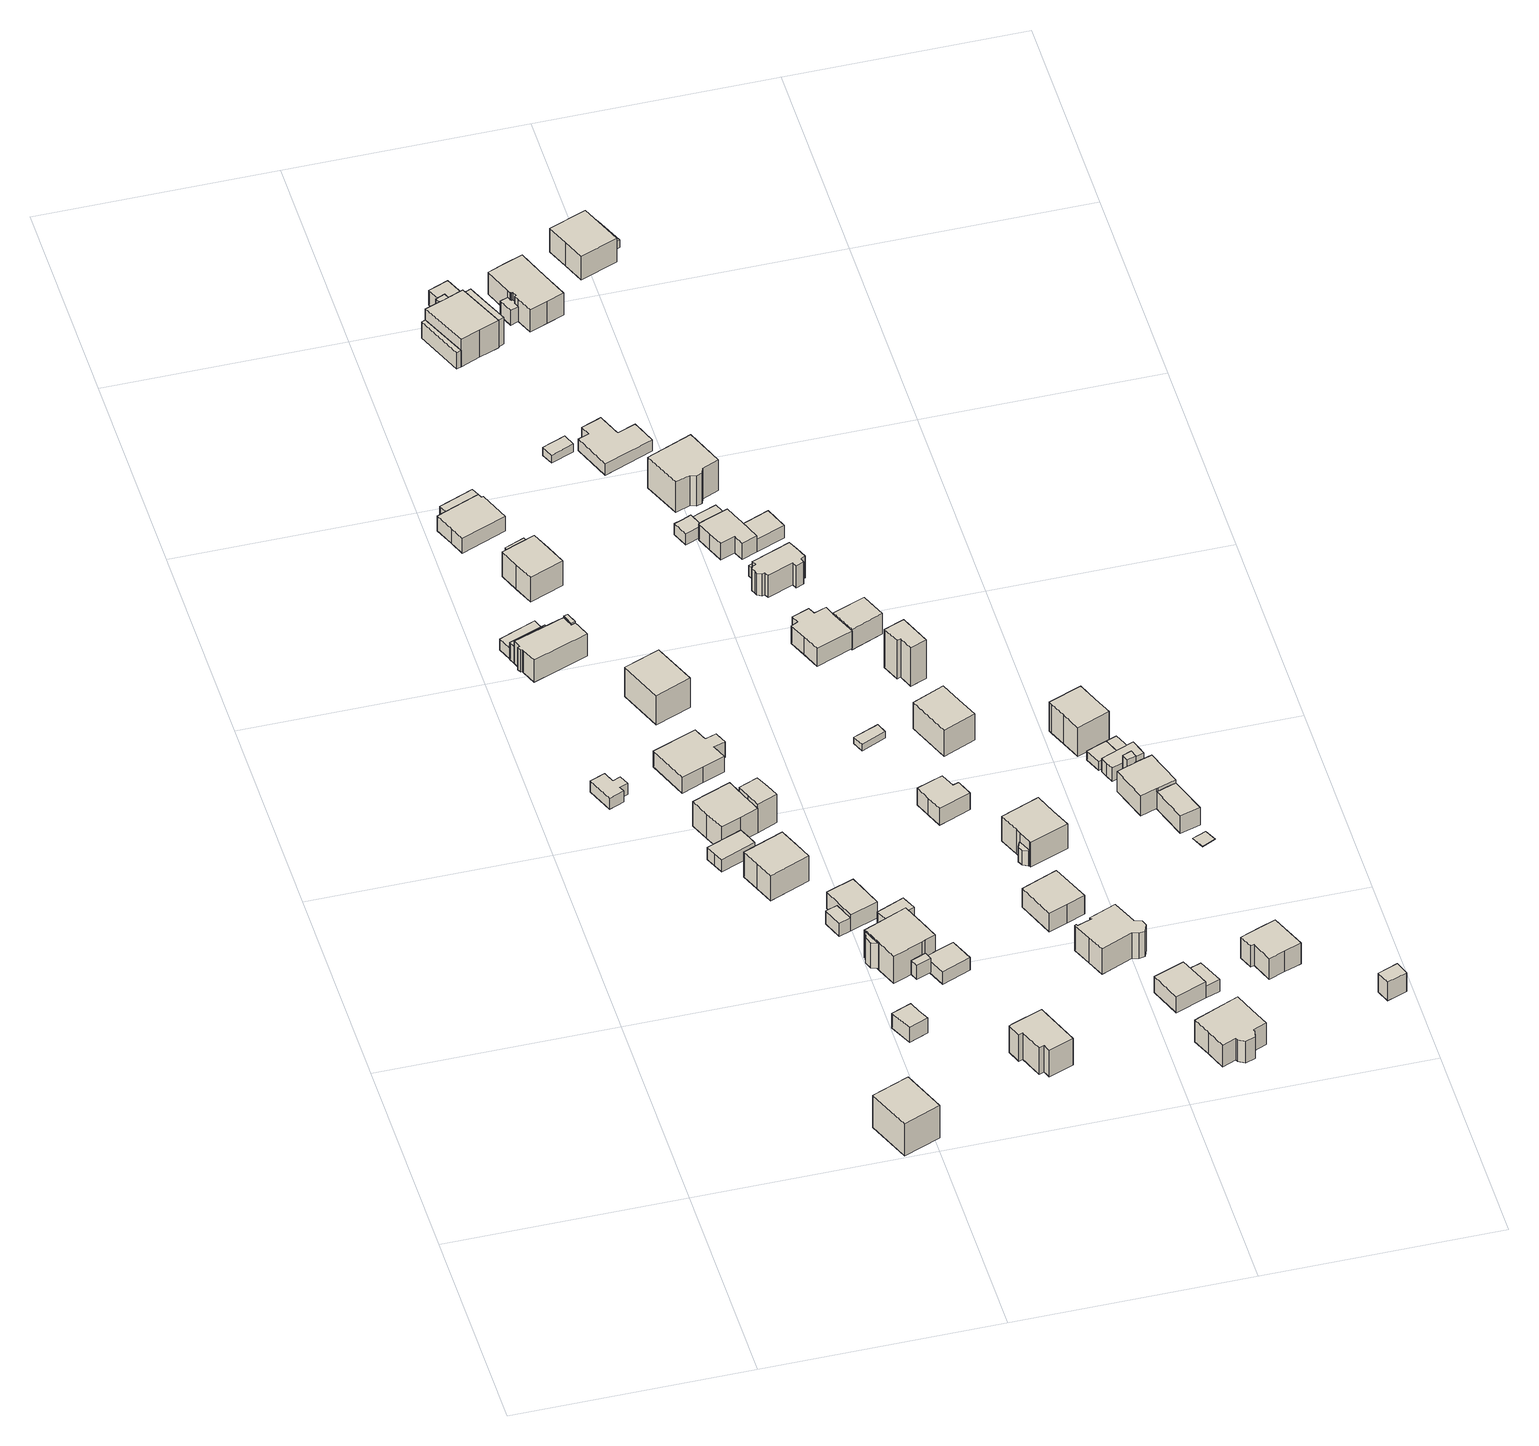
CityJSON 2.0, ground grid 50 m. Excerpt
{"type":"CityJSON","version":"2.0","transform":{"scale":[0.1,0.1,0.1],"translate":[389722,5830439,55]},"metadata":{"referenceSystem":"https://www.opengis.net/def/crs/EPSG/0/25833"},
"CityObjects":{
"building1":{"type":"Building","attributes":{"Gemeindeschluessel":"11000012","BezugspunktDach":"2200","function":"31001_1010","measuredHeight":11.17,"storeysAboveGround":1},"address":[{"country":"Germany","locality":"Berlin","thoroughfareNumber":"26A","thoroughfareName":"Bürgersruh"}],"geometry":[{"type":"Solid","lod":"1","boundaries":[[[[0,1,2,3]],[[4,5,6,7]],[[4,7,3,2]],[[5,4,2,1]],[[6,5,1,0]],[[7,6,0,3]]]]}]},
"building2":{"type":"Building","attributes":{"Gemeindeschluessel":"11000012","BezugspunktDach":"2200","function":"31001_2000","measuredHeight":2.94,"storeysAboveGround":1},"address":[{"country":"Germany","locality":"Berlin","thoroughfareNumber":"12 (1)","thoroughfareName":"Bürgersruh"}],"geometry":[{"type":"Solid","lod":"1","boundaries":[[[[8,9,10,11,12,13,14,15]],[[16,17,18,19,20,21,22,23]],[[16,23,15,14]],[[17,16,14,13]],[[18,17,13,12]],[[19,18,12,11]],[[20,19,11,10]],[[21,20,10,9]],[[22,21,9,8]],[[23,22,8,15]]]]}]},
"building3":{"type":"Building","attributes":{"Gemeindeschluessel":"11000012","BezugspunktDach":"2200","function":"31001_2463","measuredHeight":2.92,"storeysAboveGround":1},"address":[{"country":"Germany","locality":"Berlin","thoroughfareNumber":"8 (1)","thoroughfareName":"Bürgersruh"}],"geometry":[{"type":"Solid","lod":"1","boundaries":[[[[24,25,26,27]],[[28,29,30,31]],[[28,31,27,26]],[[29,28,26,25]],[[30,29,25,24]],[[31,30,24,27]]]]}]},
"building4":{"type":"Building","attributes":{"Gemeindeschluessel":"11000012","function":"31001_1010"},"address":[{"country":"Germany","locality":"Berlin","thoroughfareNumber":"8","thoroughfareName":"Bürgersruh"}],"children":["building4-1","building4-2"]},
"building4-1":{"type":"BuildingPart","attributes":{"BezugspunktDach":"2200","measuredHeight":7.41,"storeysAboveGround":1},"parents":["building4"],"geometry":[{"type":"MultiSurface","lod":"1","boundaries":[[[32,33,34,35,36,37,38,39,40,41,42,43,44]],[[45,46,47,48,49,50,51,52,53,54,55,56,57]],[[45,58,59,44,43]],[[46,45,43,42]],[[47,46,42,41]],[[48,47,41,40]],[[49,48,40,39]],[[50,49,39,38]],[[51,50,38,37]],[[52,51,37,36]],[[53,52,36,35]],[[54,53,35,34]],[[55,54,34,33]],[[56,55,33,32]],[[57,56,32,44]],[[59,58,45,57]]]}]},
"building4-2":{"type":"BuildingPart","attributes":{"BezugspunktDach":"2200","measuredHeight":4.5,"storeysAboveGround":1},"parents":["building4"],"geometry":[{"type":"Solid","lod":"1","boundaries":[[[[59,58,60,61]],[[62,45,57,63]],[[62,63,61,60]],[[45,62,60,58]],[[63,57,59,61]],[[57,45,58,59]]]]}]},
"building5":{"type":"Building","attributes":{"Gemeindeschluessel":"11000012","BezugspunktDach":"2200","function":"31001_2463","measuredHeight":3.92,"storeysAboveGround":1},"address":[{"country":"Germany","locality":"Berlin","thoroughfareNumber":"14 (1)","thoroughfareName":"Bürgersruh"}],"geometry":[{"type":"Solid","lod":"1","boundaries":[[[[64,65,66,67,68,69,70]],[[71,72,73,74,75,76,77]],[[71,77,70,69]],[[72,71,69,68]],[[73,72,68,67]],[[74,73,67,66]],[[75,74,66,65]],[[76,75,65,64]],[[77,76,64,70]]]]}]},
"building6":{"type":"Building","attributes":{"Gemeindeschluessel":"11000012","function":"31001_1010"},"address":[{"country":"Germany","locality":"Berlin","thoroughfareNumber":"4","thoroughfareName":"Bürgersruh"}],"children":["building6-1","building6-2"]},
"building6-1":{"type":"BuildingPart","attributes":{"BezugspunktDach":"2200","measuredHeight":3.87,"storeysAboveGround":1},"parents":["building6"],"geometry":[{"type":"Solid","lod":"1","boundaries":[[[[78,79,80,81,82,83,84,85]],[[86,87,88,89,90,91,92,93]],[[86,93,85,84]],[[88,87,83,82]],[[89,88,82,81]],[[90,89,81,80]],[[91,90,80,79]],[[92,91,79,78]],[[93,92,78,85]],[[87,86,84,83]]]]}]},
"building6-2":{"type":"BuildingPart","attributes":{"BezugspunktDach":"2200","measuredHeight":3.87,"storeysAboveGround":1},"parents":["building6"],"geometry":[{"type":"MultiSurface","lod":"1","boundaries":[[[84,83,94,95]],[[96,87,86,97]],[[96,97,95,94]],[[87,96,94,83]],[[97,86,84,95]],[[86,87,83,84,98]]]}]},
"building7":{"type":"Building","attributes":{"Gemeindeschluessel":"11000012","BezugspunktDach":"2200","function":"51009_1610","measuredHeight":6.22,"storeysAboveGround":0},"address":[{"country":"Germany","locality":"Berlin"}],"geometry":[{"type":"Solid","lod":"1","boundaries":[[[[99,100,101,102]],[[103,104,105,106]],[[103,106,102,101]],[[104,103,101,100]],[[105,104,100,99]],[[106,105,99,102]]]]}]},
"building8":{"type":"Building","attributes":{"Gemeindeschluessel":"11000012","BezugspunktDach":"2200","function":"31001_1010","measuredHeight":4.26,"storeysAboveGround":1},"address":[{"country":"Germany","locality":"Berlin","thoroughfareNumber":"22","thoroughfareName":"Bürgersruh"}],"geometry":[{"type":"Solid","lod":"1","boundaries":[[[[107,108,109,110,111]],[[112,113,114,115,116]],[[112,116,111,110]],[[113,112,110,109]],[[114,113,109,108]],[[115,114,108,107]],[[116,115,107,111]]]]}]},
"building9":{"type":"Building","attributes":{"Gemeindeschluessel":"11000012","BezugspunktDach":"2200","function":"31001_1010","measuredHeight":8.83,"storeysAboveGround":1},"address":[{"country":"Germany","locality":"Berlin","thoroughfareNumber":"16","thoroughfareName":"Bürgersruh"}],"geometry":[{"type":"Solid","lod":"1","boundaries":[[[[117,118,119,120,121,122]],[[123,124,125,126,127,128]],[[123,128,122,121]],[[124,123,121,120]],[[125,124,120,119]],[[126,125,119,118]],[[127,126,118,117]],[[128,127,117,122]]]]}]},
"building10":{"type":"Building","attributes":{"Gemeindeschluessel":"11000012","function":"31001_1010"},"address":[{"country":"Germany","locality":"Berlin","thoroughfareNumber":"14","thoroughfareName":"Bürgersruh"}],"children":["building10-1","building10-2"]},
"building10-1":{"type":"BuildingPart","attributes":{"BezugspunktDach":"2200","measuredHeight":8.48,"storeysAboveGround":1},"parents":["building10"],"geometry":[{"type":"MultiSurface","lod":"1","boundaries":[[[129,130,131,132,133,134,135,136]],[[137,138,139,140,141,142,143,144]],[[137,144,136,135]],[[138,137,135,134]],[[141,140,132,131]],[[142,141,131,130]],[[143,142,130,129]],[[144,143,129,136]],[[139,138,134,133]],[[145,146,147,132,140]],[[148,139,133,147,146]]]}]},
"building10-2":{"type":"BuildingPart","attributes":{"BezugspunktDach":"2200","measuredHeight":8.69,"storeysAboveGround":1},"parents":["building10"],"geometry":[{"type":"MultiSurface","lod":"1","boundaries":[[[149,150,151,152,153,154]],[[155,156,157,140,146,138]],[[155,138,154,153]],[[156,155,153,152]],[[157,156,152,151]],[[140,157,151,150]],[[147,132,150,149]],[[138,134,133,147,149,154]],[[146,140,132,147]],[[139,133,134,138,158]],[[139,146,147,133]]]}]},
"building11":{"type":"Building","attributes":{"Gemeindeschluessel":"11000012","BezugspunktDach":"2200","function":"31001_1010","measuredHeight":6.11,"storeysAboveGround":1},"address":[{"country":"Germany","locality":"Berlin","thoroughfareNumber":"12","thoroughfareName":"Bürgersruh"}],"geometry":[{"type":"Solid","lod":"1","boundaries":[[[[159,160,161,162,163,164,165,166,167,168]],[[169,170,171,172,173,174,175,176,177,178]],[[169,178,168,167]],[[170,169,167,166]],[[171,170,166,165]],[[172,171,165,164]],[[173,172,164,163]],[[174,173,163,162]],[[175,174,162,161]],[[176,175,161,160]],[[177,176,160,159]],[[178,177,159,168]]]]}]},
"building12":{"type":"Building","attributes":{"Gemeindeschluessel":"11000012","BezugspunktDach":"2200","function":"31001_1010","measuredHeight":9.33,"storeysAboveGround":1},"address":[{"country":"Germany","locality":"Berlin","thoroughfareNumber":"6","thoroughfareName":"Bürgersruh"}],"geometry":[{"type":"Solid","lod":"1","boundaries":[[[[179,180,181,182,183,184,185]],[[186,187,188,189,190,191,192]],[[186,192,185,184]],[[187,186,184,183]],[[188,187,183,182]],[[189,188,182,181]],[[190,189,181,180]],[[191,190,180,179]],[[192,191,179,185]]]]}]},
"building13":{"type":"Building","attributes":{"Gemeindeschluessel":"11000012","BezugspunktDach":"2200","function":"31001_2463","measuredHeight":3.36,"storeysAboveGround":1},"address":[{"country":"Germany","locality":"Berlin","thoroughfareNumber":"6 (1)","thoroughfareName":"Bürgersruh"}],"geometry":[{"type":"Solid","lod":"1","boundaries":[[[[193,194,195,196]],[[197,198,199,200]],[[197,200,196,195]],[[198,197,195,194]],[[199,198,194,193]],[[200,199,193,196]]]]}]},
"building14":{"type":"Building","attributes":{"Gemeindeschluessel":"11000012","BezugspunktDach":"2200","function":"31001_1010","measuredHeight":8.85,"storeysAboveGround":1},"address":[{"country":"Germany","locality":"Berlin","thoroughfareNumber":"10","thoroughfareName":"Bürgersruh"}],"geometry":[{"type":"Solid","lod":"1","boundaries":[[[[201,202,203,204]],[[205,206,207,208]],[[205,208,204,203]],[[206,205,203,202]],[[207,206,202,201]],[[208,207,201,204]]]]}]},
"building15":{"type":"Building","attributes":{"Gemeindeschluessel":"11000012","function":"31001_1010"},"address":[{"country":"Germany","locality":"Berlin","thoroughfareNumber":"18","thoroughfareName":"Bürgersruh"}],"children":["building15-1","building15-2"]},
"building15-1":{"type":"BuildingPart","attributes":{"BezugspunktDach":"2200","measuredHeight":5.1,"storeysAboveGround":1},"parents":["building15"],"geometry":[{"type":"MultiSurface","lod":"1","boundaries":[[[209,210,211,212]],[[213,214,215,216]],[[213,216,212,211]],[[214,213,211,210]],[[215,214,210,209]],[[216,217,218,219,215,209,212]],[[215,219,218,217]]]}]},
"building15-2":{"type":"BuildingPart","attributes":{"BezugspunktDach":"2200","measuredHeight":3.52,"storeysAboveGround":1},"parents":["building15"],"geometry":[{"type":"MultiSurface","lod":"1","boundaries":[[[220,219,218,221]],[[217,215,222,223]],[[217,223,221,218]],[[222,215,219,220]],[[223,222,220,221]],[[215,224,217,218,219]]]}]},
"building16":{"type":"Building","attributes":{"Gemeindeschluessel":"11000012","function":"31001_1010"},"address":[{"country":"Germany","locality":"Berlin","thoroughfareNumber":"20","thoroughfareName":"Bürgersruh"}],"children":["building16-1","building16-2","building16-3"]},
"building16-1":{"type":"BuildingPart","attributes":{"BezugspunktDach":"2200","measuredHeight":9.69,"storeysAboveGround":2},"parents":["building16"],"geometry":[{"type":"MultiSurface","lod":"1","boundaries":[[[225,226,227,228,229,230,231,232,233,234,235]],[[236,237,238,239,240,241,242,243,244,245,246]],[[236,246,235,234]],[[237,236,234,233]],[[238,237,233,232]],[[239,238,232,231]],[[247,248,231,230]],[[240,239,249,250]],[[241,240,230,229],[251,252,247,250]],[[242,241,229,228]],[[243,242,228,227]],[[244,243,253,254,255,256,257,227,226]],[[258,256,255,259,245,244,226,225]],[[246,245,225,235]],[[250,249,248,247]],[[247,252,251,250]],[[257,256,255,254,253]],[[259,255,256,258]]]}]},
"building16-2":{"type":"BuildingPart","attributes":{"BezugspunktDach":"2200","measuredHeight":6.53,"storeysAboveGround":2},"parents":["building16"],"geometry":[{"type":"Solid","lod":"1","boundaries":[[[[260,257,256,258,261]],[[259,255,254,262,263]],[[259,263,261,258]],[[262,254,257,260]],[[263,262,260,261]],[[255,259,258,256]],[[254,255,256,257]]]]}]},
"building16-3":{"type":"BuildingPart","attributes":{"BezugspunktDach":"2200","measuredHeight":3.7,"storeysAboveGround":2},"parents":["building16"],"geometry":[{"type":"MultiSurface","lod":"1","boundaries":[[[264,265,248,252]],[[249,266,267,251]],[[266,249,248,265]],[[267,266,265,264]],[[251,267,264,252]],[[250,247,248,249]],[[251,252,247,250]]]}]},
"building17":{"type":"Building","attributes":{"Gemeindeschluessel":"11000012","BezugspunktDach":"2200","function":"31001_2463","measuredHeight":2.7,"storeysAboveGround":1},"address":[{"country":"Germany","locality":"Berlin","thoroughfareNumber":"18 (1)","thoroughfareName":"Bürgersruh"}],"geometry":[{"type":"Solid","lod":"1","boundaries":[[[[268,269,270,271]],[[272,273,274,275]],[[272,275,271,270]],[[273,272,270,269]],[[274,273,269,268]],[[275,274,268,271]]]]}]},
"building18":{"type":"Building","attributes":{"Gemeindeschluessel":"11000012","BezugspunktDach":"2200","function":"31001_2463","measuredHeight":3.25,"storeysAboveGround":1},"address":[{"country":"Germany","locality":"Berlin","thoroughfareNumber":"20 (1)","thoroughfareName":"Bürgersruh"}],"geometry":[{"type":"Solid","lod":"1","boundaries":[[[[276,277,278,279]],[[280,281,282,283]],[[280,283,279,278]],[[281,280,278,277]],[[282,281,277,276]],[[283,282,276,279]]]]}]},
"building19":{"type":"Building","attributes":{"Gemeindeschluessel":"11000012","BezugspunktDach":"2200","function":"31001_1010","measuredHeight":8.5,"storeysAboveGround":1},"address":[{"country":"Germany","locality":"Berlin","thoroughfareNumber":"24","thoroughfareName":"Bürgersruh"}],"geometry":[{"type":"Solid","lod":"1","boundaries":[[[[284,285,286,287,288,289,290,291,292,293]],[[294,295,296,297,298,299,300,301,302,303]],[[294,303,293,292]],[[295,294,292,291]],[[296,295,291,290]],[[297,296,290,289]],[[298,297,289,288]],[[299,298,288,287]],[[300,299,287,286]],[[301,300,286,285]],[[302,301,285,284]],[[303,302,284,293]]]]}]},
"building20":{"type":"Building","attributes":{"Gemeindeschluessel":"11000012","BezugspunktDach":"2200","function":"51009_1610","measuredHeight":4.27,"storeysAboveGround":0},"address":[{"country":"Germany","locality":"Berlin"}],"geometry":[{"type":"Solid","lod":"1","boundaries":[[[[304,305,306,307]],[[308,309,310,311]],[[308,311,307,306]],[[309,308,306,305]],[[310,309,305,304]],[[311,310,304,307]]]]}]},
"building21":{"type":"Building","attributes":{"Gemeindeschluessel":"11000012","BezugspunktDach":"2200","function":"51009_1610","measuredHeight":6.35,"storeysAboveGround":0},"address":[{"country":"Germany","locality":"Berlin"}],"geometry":[{"type":"Solid","lod":"1","boundaries":[[[[312,313,314,315]],[[316,317,318,319]],[[316,319,315,314]],[[317,316,314,313]],[[318,317,313,312]],[[319,318,312,315]]]]}]},
"building22":{"type":"Building","attributes":{"Gemeindeschluessel":"11000012","BezugspunktDach":"2200","function":"31001_1010","measuredHeight":9.49,"storeysAboveGround":1},"address":[{"country":"Germany","locality":"Berlin","thoroughfareNumber":"52","thoroughfareName":"Alter Bernauer Heerweg"}],"geometry":[{"type":"Solid","lod":"1","boundaries":[[[[320,321,322,323,324,325,326,327,328]],[[329,330,331,332,333,334,335,309,308]],[[329,308,328,327]],[[330,329,327,326]],[[331,330,326,325]],[[332,331,325,324]],[[333,332,324,323]],[[334,333,323,322]],[[335,334,322,321]],[[309,335,321,320]],[[308,309,320,328]]]]}]},
"building23":{"type":"Building","attributes":{"Gemeindeschluessel":"11000012","BezugspunktDach":"2200","function":"31001_2463","measuredHeight":2.09,"storeysAboveGround":1},"address":[{"country":"Germany","locality":"Berlin","thoroughfareNumber":"3 (1)","thoroughfareName":"Bürgersruh"}],"geometry":[{"type":"Solid","lod":"1","boundaries":[[[[336,337,338,339]],[[340,341,342,343]],[[340,343,339,338]],[[341,340,338,337]],[[342,341,337,336]],[[343,342,336,339]]]]}]},
"building24":{"type":"Building","attributes":{"Gemeindeschluessel":"11000012","BezugspunktDach":"2200","function":"31001_2463","measuredHeight":3.91,"storeysAboveGround":1},"address":[{"country":"Germany","locality":"Berlin","thoroughfareNumber":"52 (1)","thoroughfareName":"Alter Bernauer Heerweg"}],"geometry":[{"type":"Solid","lod":"1","boundaries":[[[[344,345,346,347,348,349,350]],[[351,352,353,354,355,356,357]],[[351,357,350,349]],[[352,351,349,348]],[[353,352,348,347]],[[354,353,347,346]],[[355,354,346,345]],[[356,355,345,344]],[[357,356,344,350]]]]}]},
"building25":{"type":"Building","attributes":{"Gemeindeschluessel":"11000012","BezugspunktDach":"2200","function":"51009_1610","measuredHeight":9.93,"storeysAboveGround":0},"address":[{"country":"Germany","locality":"Berlin"}],"geometry":[{"type":"Solid","lod":"1","boundaries":[[[[322,358,359,360,323]],[[361,362,363,364,365]],[[361,365,323,360]],[[362,361,360,359]],[[363,362,359,358]],[[364,363,358,322]],[[365,364,322,323]]]]}]},
"building26":{"type":"Building","attributes":{"Gemeindeschluessel":"11000012","BezugspunktDach":"2200","function":"31001_1010","measuredHeight":3,"storeysAboveGround":1},"address":[{"country":"Germany","locality":"Berlin","thoroughfareNumber":"3","thoroughfareName":"Bürgersruh"}],"geometry":[{"type":"Solid","lod":"1","boundaries":[[[[366,367,368,369,370,371,372,373]],[[374,375,376,377,378,379,380,381]],[[374,381,373,372]],[[375,374,372,371]],[[376,375,371,370]],[[377,376,370,369]],[[378,377,369,368]],[[379,378,368,367]],[[380,379,367,366]],[[381,380,366,373]]]]}]},
"building27":{"type":"Building","attributes":{"Gemeindeschluessel":"11000012","BezugspunktDach":"2200","function":"51009_1610","measuredHeight":3.49,"storeysAboveGround":0},"address":[{"country":"Germany","locality":"Berlin"}],"geometry":[{"type":"Solid","lod":"1","boundaries":[[[[382,383,384,385,386]],[[387,388,389,390,391]],[[387,391,386,385]],[[388,387,385,384]],[[389,388,384,383]],[[390,389,383,382]],[[391,390,382,386]]]]}]},
"building28":{"type":"Building","attributes":{"Gemeindeschluessel":"11000012","BezugspunktDach":"2200","function":"31001_2463","measuredHeight":2.15,"storeysAboveGround":1},"address":[{"country":"Germany","locality":"Berlin","thoroughfareNumber":"15 (1)","thoroughfareName":"Bürgersruh"}],"geometry":[{"type":"Solid","lod":"1","boundaries":[[[[392,393,394,395]],[[396,397,398,399]],[[396,399,395,394]],[[397,396,394,393]],[[398,397,393,392]],[[399,398,392,395]]]]}]},
"building29":{"type":"Building","attributes":{"Gemeindeschluessel":"11000012","BezugspunktDach":"2200","function":"51009_1610","measuredHeight":3.88,"storeysAboveGround":0},"address":[{"country":"Germany","locality":"Berlin"}],"geometry":[{"type":"Solid","lod":"1","boundaries":[[[[400,401,402,403,404,405,406,407,408,409]],[[410,411,412,413,414,415,416,417,418,419]],[[410,419,409,408]],[[411,410,408,407]],[[412,411,407,406]],[[413,412,406,405]],[[414,413,405,404]],[[415,414,404,403]],[[416,415,403,402]],[[417,416,402,401]],[[418,417,401,400]],[[419,418,400,409]]]]}]},
"building30":{"type":"Building","attributes":{"Gemeindeschluessel":"11000012","BezugspunktDach":"2200","function":"31001_1010","measuredHeight":5.63,"storeysAboveGround":1},"address":[{"country":"Germany","locality":"Berlin","thoroughfareNumber":"17","thoroughfareName":"Bürgersruh"}],"geometry":[{"type":"Solid","lod":"1","boundaries":[[[[420,421,422,423,424,425,426,427]],[[428,429,430,431,432,433,434,435]],[[428,435,427,426]],[[429,428,426,425]],[[430,429,425,424]],[[431,430,424,423]],[[432,431,423,422]],[[433,432,422,421]],[[434,433,421,420]],[[435,434,420,427]]]]}]},
"building31":{"type":"Building","attributes":{"Gemeindeschluessel":"11000012","BezugspunktDach":"2200","function":"31001_2463","measuredHeight":2.06,"storeysAboveGround":1},"address":[{"country":"Germany","locality":"Berlin","thoroughfareNumber":"7 (1)","thoroughfareName":"Bürgersruh"}],"geometry":[{"type":"Solid","lod":"1","boundaries":[[[[436,437,438,439]],[[440,441,442,443]],[[440,443,439,438]],[[441,440,438,437]],[[442,441,437,436]],[[443,442,436,439]]]]}]},
"building32":{"type":"Building","attributes":{"Gemeindeschluessel":"11000012","BezugspunktDach":"2200","function":"31001_1010","measuredHeight":8.86,"storeysAboveGround":1},"address":[{"country":"Germany","locality":"Berlin","thoroughfareNumber":"5","thoroughfareName":"Bürgersruh"}],"geometry":[{"type":"Solid","lod":"1","boundaries":[[[[444,445,446,447,448,449,450,451]],[[452,453,454,455,456,457,458,459]],[[452,459,451,450]],[[453,452,450,449]],[[454,453,449,448]],[[455,454,448,447]],[[456,455,447,446]],[[457,456,446,445]],[[458,457,445,444]],[[459,458,444,451]]]]}]},
"building33":{"type":"Building","attributes":{"Gemeindeschluessel":"11000012","BezugspunktDach":"2200","function":"31001_1010","measuredHeight":8,"storeysAboveGround":1},"address":[{"country":"Germany","locality":"Berlin","thoroughfareNumber":"54","thoroughfareName":"Alter Bernauer Heerweg"}],"geometry":[{"type":"Solid","lod":"1","boundaries":[[[[460,461,462,463,464,465,466,467,468,469,470,471,472,473,474]],[[475,476,477,478,479,480,417,416,415,414,413,412,411,410,481]],[[475,481,474,473]],[[476,475,473,472]],[[477,476,472,471]],[[478,477,471,470]],[[479,478,470,469]],[[480,479,469,468]],[[417,480,468,467]],[[416,417,467,466]],[[415,416,466,465]],[[414,415,465,464]],[[413,414,464,463]],[[412,413,463,462]],[[411,412,462,461]],[[410,411,461,460]],[[481,410,460,474]]]]}]},
"building34":{"type":"Building","attributes":{"Gemeindeschluessel":"11000012","BezugspunktDach":"2200","function":"31001_1010","measuredHeight":6.42,"storeysAboveGround":1},"address":[{"country":"Germany","locality":"Berlin","thoroughfareNumber":"21","thoroughfareName":"Bürgersruh"}],"geometry":[{"type":"Solid","lod":"1","boundaries":[[[[482,483,484,485,486,487]],[[488,489,490,491,492,493]],[[488,493,487,486]],[[489,488,486,485]],[[490,489,485,484]],[[491,490,484,483]],[[492,491,483,482]],[[493,492,482,487]]]]}]},
"building35":{"type":"Building","attributes":{"Gemeindeschluessel":"11000012","BezugspunktDach":"2200","function":"31001_1010","measuredHeight":5.79,"storeysAboveGround":1},"address":[{"country":"Germany","locality":"Berlin","thoroughfareNumber":"11","thoroughfareName":"Bürgersruh"}],"geometry":[{"type":"Solid","lod":"1","boundaries":[[[[494,495,496,497,498,499,500,501,502,503,504]],[[505,506,507,508,509,510,511,512,513,514,515]],[[505,515,504,503]],[[506,505,503,502]],[[507,506,502,501]],[[508,507,501,500]],[[509,508,500,499]],[[510,509,499,498]],[[511,510,498,497]],[[512,511,497,496]],[[513,512,496,495]],[[514,513,495,494]],[[515,514,494,504]]]]}]},
"building36":{"type":"Building","attributes":{"Gemeindeschluessel":"11000012","function":"31001_1010"},"address":[{"country":"Germany","locality":"Berlin","thoroughfareNumber":"7","thoroughfareName":"Bürgersruh"}],"children":["building36-1","building36-2"]},
"building36-1":{"type":"BuildingPart","attributes":{"BezugspunktDach":"2200","measuredHeight":6.58,"storeysAboveGround":1},"parents":["building36"],"geometry":[{"type":"Solid","lod":"1","boundaries":[[[[516,517,518,519,520,521,522,523,524,525]],[[526,527,528,529,530,531,532,533,534,535]],[[526,535,525,524]],[[527,526,524,523]],[[528,527,523,522]],[[529,528,522,521]],[[530,536,537,529,521,520]],[[531,530,520,519]],[[532,531,519,518]],[[533,532,518,517]],[[534,533,517,516]],[[535,534,516,525]],[[529,537,536,530]]]]}]},
"building36-2":{"type":"BuildingPart","attributes":{"BezugspunktDach":"2200","measuredHeight":3.33,"storeysAboveGround":1},"parents":["building36"],"geometry":[{"type":"Solid","lod":"1","boundaries":[[[[536,538,539,537]],[[540,541,530,529]],[[540,529,537,539]],[[541,540,539,538]],[[530,541,538,536]],[[530,536,537,529]]]]}]},
"building37":{"type":"Building","attributes":{"Gemeindeschluessel":"11000012","BezugspunktDach":"2200","function":"31001_1010","measuredHeight":6.15,"storeysAboveGround":2},"address":[{"country":"Germany","locality":"Berlin","thoroughfareNumber":"9","thoroughfareName":"Bürgersruh"}],"geometry":[{"type":"Solid","lod":"1","boundaries":[[[[542,543,544,545,546,547,548,549,550,551,552,553,554,555,556,557,558]],[[559,560,561,562,563,564,565,566,567,568,569,570,571,572,573,574,575]],[[559,575,558,557]],[[560,559,557,556]],[[561,560,556,555]],[[562,561,555,554]],[[563,562,554,553]],[[564,563,553,552]],[[565,564,552,551]],[[566,565,551,550]],[[567,566,550,549]],[[568,567,549,548]],[[569,568,548,547]],[[570,569,547,546]],[[571,570,546,545]],[[572,571,545,544]],[[573,572,544,543]],[[574,573,543,542]],[[575,574,542,558]]]]}]},
"building38":{"type":"Building","attributes":{"Gemeindeschluessel":"11000012","BezugspunktDach":"2200","function":"31001_2000","measuredHeight":4.85,"storeysAboveGround":1},"address":[{"country":"Germany","locality":"Berlin","thoroughfareNumber":"9 (1)","thoroughfareName":"Bürgersruh"}],"geometry":[{"type":"Solid","lod":"1","boundaries":[[[[576,577,578,579,580,581]],[[582,583,584,585,586,587]],[[582,587,581,580]],[[583,582,580,579]],[[584,583,579,578]],[[585,584,578,577]],[[586,585,577,576]],[[587,586,576,581]]]]}]},
"building39":{"type":"Building","attributes":{"Gemeindeschluessel":"11000012","BezugspunktDach":"2200","function":"31001_1010","measuredHeight":7.77,"storeysAboveGround":2},"address":[{"country":"Germany","locality":"Berlin","thoroughfareNumber":"23","thoroughfareName":"Bürgersruh"}],"geometry":[{"type":"Solid","lod":"1","boundaries":[[[[588,589,590,591,592,593,594,595,596,597,598,599,600,601,602]],[[603,604,605,606,607,608,609,610,611,612,613,614,615,616,617]],[[603,617,602,601]],[[604,603,601,600]],[[605,604,600,599]],[[606,605,599,598]],[[607,606,598,597]],[[608,607,597,596]],[[609,608,596,595]],[[610,609,595,594]],[[611,610,594,593]],[[612,611,593,592]],[[613,612,592,591]],[[614,613,591,590]],[[615,614,590,589]],[[616,615,589,588]],[[617,616,588,602]]]]}]},
"building40":{"type":"Building","attributes":{"Gemeindeschluessel":"11000012","function":"31001_1010"},"address":[{"country":"Germany","locality":"Berlin","thoroughfareNumber":"19","thoroughfareName":"Bürgersruh"}],"children":["building40-1","building40-2"]},
"building40-1":{"type":"BuildingPart","attributes":{"BezugspunktDach":"2200","measuredHeight":8.18,"storeysAboveGround":2},"parents":["building40"],"geometry":[{"type":"MultiSurface","lod":"1","boundaries":[[[618,619,620,621,622,623,624,625]],[[626,627,628,629,630,631,632,633]],[[626,633,625,624]],[[627,626,624,623]],[[628,627,623,622]],[[629,628,622,621]],[[630,629,621,620]],[[631,630,634,635,636,637,620,619]],[[632,631,619,618]],[[633,632,618,625]],[[637,636,635,634]]]}]},
"building40-2":{"type":"BuildingPart","attributes":{"BezugspunktDach":"2200","measuredHeight":3.93,"storeysAboveGround":2},"parents":["building40"],"geometry":[{"type":"Solid","lod":"1","boundaries":[[[[638,639,640,637,636,641,642,643,644]],[[645,646,647,635,634,648,649,650,651]],[[645,651,644,643]],[[646,645,643,642]],[[647,646,642,641]],[[635,647,641,636]],[[648,634,637,640]],[[649,648,640,639]],[[650,649,639,638]],[[651,650,638,644]],[[634,635,636,637]]]]}]},
"building41":{"type":"Building","attributes":{"Gemeindeschluessel":"11000012","BezugspunktDach":"2200","function":"31001_1010","measuredHeight":9.74,"storeysAboveGround":1},"address":[{"country":"Germany","locality":"Berlin","thoroughfareNumber":"15","thoroughfareName":"Bürgersruh"}],"geometry":[{"type":"Solid","lod":"1","boundaries":[[[[652,653,654,655,656]],[[657,658,659,660,661]],[[657,661,656,655]],[[658,657,655,654]],[[659,658,654,653]],[[660,659,653,652]],[[661,660,652,656]]]]}]},
"building42":{"type":"Building","attributes":{"Gemeindeschluessel":"11000012","BezugspunktDach":"2200","function":"31001_1010","measuredHeight":6.05,"storeysAboveGround":1},"address":[{"country":"Germany","locality":"Berlin","thoroughfareNumber":"11 (1)","thoroughfareName":"Bürgersruh"}],"geometry":[{"type":"Solid","lod":"1","boundaries":[[[[662,663,664,665,666]],[[667,668,669,670,671]],[[667,671,666,665]],[[668,667,665,664]],[[669,668,664,663]],[[670,669,663,662]],[[671,670,662,666]]]]}]},
"building43":{"type":"Building","attributes":{"Gemeindeschluessel":"11000012","BezugspunktDach":"2200","function":"31001_1010","measuredHeight":5.07,"storeysAboveGround":1},"address":[{"country":"Germany","locality":"Berlin","thoroughfareNumber":"25","thoroughfareName":"Bürgersruh"}],"geometry":[{"type":"Solid","lod":"1","boundaries":[[[[672,673,674,675,676]],[[677,678,679,680,681]],[[677,681,676,675]],[[678,677,675,674]],[[679,678,674,673]],[[680,679,673,672]],[[681,680,672,676]]]]}]},
"building44":{"type":"Building","attributes":{"Gemeindeschluessel":"11000012","BezugspunktDach":"2200","function":"31001_1010","measuredHeight":7.18,"storeysAboveGround":1},"address":[{"country":"Germany","locality":"Berlin","thoroughfareNumber":"27","thoroughfareName":"Bürgersruh"}],"geometry":[{"type":"Solid","lod":"1","boundaries":[[[[682,683,684,685,686,687,688,689,690,691,692,693]],[[694,695,696,697,698,699,700,701,702,703,704,705]],[[694,705,693,692]],[[695,694,692,691]],[[696,695,691,690]],[[697,696,690,689]],[[698,697,689,688]],[[699,698,688,687]],[[700,699,687,686]],[[701,700,686,685]],[[702,701,685,684]],[[703,702,684,683]],[[704,703,683,682]],[[705,704,682,693]]]]}]},
"building45":{"type":"Building","attributes":{"Gemeindeschluessel":"11000012","BezugspunktDach":"2200","function":"31001_1010","measuredHeight":10.02,"storeysAboveGround":1},"address":[{"country":"Germany","locality":"Berlin","thoroughfareNumber":"13","thoroughfareName":"Bürgersruh"}],"geometry":[{"type":"Solid","lod":"1","boundaries":[[[[706,707,708,709,710,711]],[[712,713,714,715,716,717]],[[712,717,711,710]],[[713,712,710,709]],[[714,713,709,708]],[[715,714,708,707]],[[716,715,707,706]],[[717,716,706,711]]]]}]},
"building46":{"type":"Building","attributes":{"Gemeindeschluessel":"11000012","BezugspunktDach":"2200","function":"31001_1010","measuredHeight":3.46,"storeysAboveGround":1},"address":[{"country":"Germany","locality":"Berlin","thoroughfareNumber":"25 (1)","thoroughfareName":"Bürgersruh"}],"geometry":[{"type":"Solid","lod":"1","boundaries":[[[[718,719,720,721]],[[722,723,679,678]],[[722,678,721,720]],[[723,722,720,719]],[[679,723,719,718]],[[678,679,718,721]]]]}]},
"building47":{"type":"Building","attributes":{"Gemeindeschluessel":"11000012","BezugspunktDach":"2200","function":"31001_1010","measuredHeight":8.07,"storeysAboveGround":1},"address":[{"country":"Germany","locality":"Berlin","thoroughfareNumber":"56","thoroughfareName":"Alter Bernauer Heerweg"}],"geometry":[{"type":"Solid","lod":"1","boundaries":[[[[724,725,726,727,728,729]],[[730,731,732,733,734,735]],[[730,735,729,728]],[[731,730,728,727]],[[732,731,727,726]],[[733,732,726,725]],[[734,733,725,724]],[[735,734,724,729]]]]}]},
"building48":{"type":"Building","attributes":{"Gemeindeschluessel":"11000012","BezugspunktDach":"2200","function":"31001_2463","measuredHeight":2.43,"storeysAboveGround":1},"address":[{"country":"Germany","locality":"Berlin","thoroughfareNumber":"56 (1)","thoroughfareName":"Alter Bernauer Heerweg"}],"geometry":[{"type":"Solid","lod":"1","boundaries":[[[[736,737,738,739,740]],[[741,742,743,744,745]],[[741,745,740,739]],[[742,741,739,738]],[[743,742,738,737]],[[744,743,737,736]],[[745,744,736,740]]]]}]},
"building49":{"type":"Building","attributes":{"Gemeindeschluessel":"11000012","BezugspunktDach":"2200","function":"31001_2000","measuredHeight":7.34,"storeysAboveGround":1},"address":[{"country":"Germany","locality":"Berlin","thoroughfareNumber":"25 (3)","thoroughfareName":"Bürgersruh"}],"geometry":[{"type":"Solid","lod":"1","boundaries":[[[[746,747,748,749,750,751,752,753]],[[754,755,756,757,758,759,760,761]],[[754,761,753,752]],[[755,754,752,751]],[[756,755,751,750]],[[757,756,750,749]],[[758,757,749,748]],[[759,758,748,747]],[[760,759,747,746]],[[761,760,746,753]]]]}]},
"building50":{"type":"Building","attributes":{"Gemeindeschluessel":"11000012","BezugspunktDach":"2200","function":"31001_1010","measuredHeight":8.25,"storeysAboveGround":1},"address":[{"country":"Germany","locality":"Berlin","thoroughfareNumber":"17A","thoroughfareName":"Bürgersruh"}],"geometry":[{"type":"Solid","lod":"1","boundaries":[[[[762,763,764,765,766,767,768,769]],[[770,771,772,773,774,775,776,777]],[[770,777,769,768]],[[771,770,768,767]],[[772,771,767,766]],[[773,772,766,765]],[[774,773,765,764]],[[775,774,764,763]],[[776,775,763,762]],[[777,776,762,769]]]]}]},
"building51":{"type":"Building","attributes":{"Gemeindeschluessel":"11000012","BezugspunktDach":"2200","function":"51009_1610","measuredHeight":2.44,"storeysAboveGround":0},"address":[{"country":"Germany","locality":"Berlin"}],"geometry":[{"type":"Solid","lod":"1","boundaries":[[[[778,779,780,781]],[[782,783,784,785]],[[782,785,781,780]],[[783,782,780,779]],[[784,783,779,778]],[[785,784,778,781]]]]}]},
"building52":{"type":"Building","attributes":{"Gemeindeschluessel":"11000012","BezugspunktDach":"2200","function":"31001_2463","measuredHeight":3.74,"storeysAboveGround":1},"address":[{"country":"Germany","locality":"Berlin","thoroughfareNumber":"17B (2)","thoroughfareName":"Bürgersruh"}],"geometry":[{"type":"Solid","lod":"1","boundaries":[[[[786,787,788,789,790,791]],[[792,793,794,795,796,797]],[[792,797,791,790]],[[793,792,790,789]],[[794,793,789,788]],[[795,794,788,787]],[[796,795,787,786]],[[797,796,786,791]]]]}]},
"building53":{"type":"Building","attributes":{"Gemeindeschluessel":"11000012","function":"31001_1010"},"address":[{"country":"Germany","locality":"Berlin","thoroughfareNumber":"17B","thoroughfareName":"Bürgersruh"}],"children":["building53-1","building53-2","building53-3"]},
"building53-1":{"type":"BuildingPart","attributes":{"BezugspunktDach":"2200","measuredHeight":6.95,"storeysAboveGround":2},"parents":["building53"],"geometry":[{"type":"MultiSurface","lod":"1","boundaries":[[[798,799,800,801,802,803,804,805,806]],[[807,808,809,810,811,812,813,814,815]],[[808,807,805,816,817]],[[809,808,804,817,818,803]],[[810,809,803,802]],[[811,810,802,801]],[[819,820,821,820,822,801,800]],[[823,819,812,800,799]],[[814,813,799,798]],[[815,814,798,806]],[[807,815,806,805]],[[817,816,805,804]],[[803,818,817,804]],[[812,821,820,819]],[[811,824,822,820,821]],[[825,813,812,819,823]]]}]},
"building53-2":{"type":"BuildingPart","attributes":{"BezugspunktDach":"2200","measuredHeight":6.63,"storeysAboveGround":2},"parents":["building53"],"geometry":[{"type":"MultiSurface","lod":"1","boundaries":[[[826,827,828,829]],[[830,818,816,831]],[[830,831,829,828]],[[818,830,828,827]],[[816,805,804,803,827,826]],[[831,816,826,829]],[[817,804,805,816]],[[832,817,818,803,804]]]}]},
"building53-3":{"type":"BuildingPart","attributes":{"BezugspunktDach":"2200","measuredHeight":5.34,"storeysAboveGround":2},"parents":["building53"],"geometry":[{"type":"MultiSurface","lod":"1","boundaries":[[[833,834,822,820,823]],[[835,836,837,838,839]],[[835,839,813,812,821]],[[836,835,820,821,811,822]],[[837,836,822,834]],[[838,837,834,833]],[[839,838,833,823]],[[821,812,819,820]],[[823,819,812,813]],[[822,811,821,820]]]}]},
"building54":{"type":"Building","attributes":{"Gemeindeschluessel":"11000012","BezugspunktDach":"2200","function":"31001_2723","measuredHeight":2.44,"storeysAboveGround":1},"address":[{"country":"Germany","locality":"Berlin","thoroughfareNumber":"17A (1)","thoroughfareName":"Bürgersruh"}],"geometry":[{"type":"Solid","lod":"1","boundaries":[[[[779,840,841,780]],[[842,843,783,782]],[[842,782,780,841]],[[843,842,841,840]],[[783,843,840,779]],[[782,783,779,780]]]]}]},
"building55":{"type":"Building","attributes":{"Gemeindeschluessel":"11000012","BezugspunktDach":"2200","function":"31001_2723","measuredHeight":0.081,"storeysAboveGround":1},"address":[{"country":"Germany","locality":"Berlin","thoroughfareNumber":"17B (1)","thoroughfareName":"Bürgersruh"}],"geometry":[{"type":"Solid","lod":"1","boundaries":[[[[844,845,846,847]],[[848,849,850,851]],[[848,851,847,846]],[[849,848,846,845]],[[850,849,845,844]],[[851,850,844,847]]]]}]},
"building56":{"type":"Building","attributes":{"Gemeindeschluessel":"11000012","BezugspunktDach":"2200","function":"31001_2723","measuredHeight":5.5,"storeysAboveGround":1},"address":[{"country":"Germany","locality":"Berlin","thoroughfareNumber":"27 (1)","thoroughfareName":"Bürgersruh"}],"geometry":[{"type":"Solid","lod":"1","boundaries":[[[[852,853,854,855]],[[856,857,858,859]],[[856,859,855,854]],[[857,856,854,853]],[[858,857,853,852]],[[859,858,852,855]]]]}]}
},
"vertices":[
[430,1,90],[509,33,90],[471,127,90],[392,95,90],[471,127,5],[509,33,5],[430,1,5],[392,95,5],
[130,1064,62],[162,1077,62],[157,1088,62],[175,1095,62],[166,1117,62],[149,1110,62],[139,1134,62],[107,1121,62],[139,1134,33],[149,1110,33],[166,1117,33],[175,1095,33],[157,1088,33],[162,1077,33],[130,1064,33],[107,1121,33],
[50,1501,83],[128,1531,83],[116,1563,83],[38,1531,83],[116,1563,54],[128,1531,54],[50,1501,54],[38,1531,54],
[61,1471,112],[57,1469,112],[61,1461,112],[64,1462,112],[66,1457,112],[78,1427,112],[196,1471,112],[185,1500,112],[182,1506,112],[173,1503,112],[164,1527,112],[134,1516,112],[55,1488,112],[134,1516,53],[164,1527,53],[173,1503,53],[182,1506,53],[185,1500,53],[196,1471,53],[78,1427,53],[66,1457,53],[64,1462,53],[61,1461,53],[57,1469,53],[61,1471,53],[55,1488,53],[134,1516,98],[55,1488,98],
[128,1531,98],[50,1501,98],[128,1531,53],[50,1501,53],
[285,862,60],[294,842,60],[368,872,60],[360,892,60],[351,913,60],[308,896,60],[276,883,60],[308,896,28],[351,913,28],[360,892,28],[368,872,28],[294,842,28],[285,862,28],[276,883,28],
[23,1830,107],[36,1798,107],[132,1837,107],[106,1902,107],[102,1901,107],[98,1910,107],[25,1880,107],[6,1872,107],[25,1880,68],[98,1910,68],[102,1901,68],[106,1902,68],[132,1837,68],[36,1798,68],[23,1830,68],[6,1872,68],
[91,1927,107],[18,1897,107],[91,1927,68],[18,1897,68],[25,1880,91],
[173,1503,116],[182,1506,116],[173,1530,116],[164,1527,116],[173,1530,54],[182,1506,54],[173,1503,54],[164,1527,54],
[520,296,55],[561,313,55],[550,337,55],[540,361,55],[498,344,55],[540,361,16],[550,337,16],[561,313,16],[520,296,16],[498,344,16],
[348,781,91],[364,742,91],[450,777,91],[434,816,91],[418,855,91],[332,820,91],[418,855,25],[434,816,25],[450,777,25],[364,742,25],[348,781,25],[332,820,25],
[290,938,94],[308,896,94],[351,913,94],[389,928,94],[372,971,94],[367,984,94],[356,1013,94],[273,980,94],[356,1013,30],[367,984,30],[372,971,30],[389,928,30],[351,913,30],[308,896,30],[290,938,30],[273,980,30],[385,939,30],[378,957,30],[378,957,94],[373,970,30],
[378,957,105],[389,928,105],[432,946,105],[420,974,105],[408,1001,105],[367,984,105],[408,1001,30],[420,974,30],[432,946,30],[368,981,30],
[277,1070,75],[324,1089,75],[371,1107,75],[358,1137,75],[383,1146,75],[372,1172,75],[348,1164,75],[336,1193,75],[289,1175,75],[243,1157,75],[289,1175,33],[336,1193,33],[348,1164,33],[372,1172,33],[383,1146,33],[358,1137,33],[371,1107,33],[324,1089,33],[277,1070,33],[243,1157,33],
[112,1681,125],[129,1639,125],[201,1668,125],[184,1710,125],[167,1752,125],[124,1735,125],[95,1723,125],[124,1735,60],[167,1752,60],[184,1710,60],[201,1668,60],[129,1639,60],[112,1681,60],[95,1723,60],
[124,1735,94],[167,1752,94],[154,1782,94],[112,1765,94],[154,1782,64],[167,1752,64],[124,1735,64],[112,1765,64],
[277,1260,119],[353,1291,119],[315,1384,119],[239,1354,119],[315,1384,42],[353,1291,42],[277,1260,42],[239,1354,42],
[491,621,66],[550,643,66],[522,717,66],[463,695,66],[522,717,23],[550,643,23],[491,621,23],[463,695,23],[475,662,23],[475,662,58],[491,621,58],
[466,612,58],[450,653,58],[466,612,23],[450,653,23],[484,641,23],
[499,545,92],[501,541,92],[515,505,92],[516,503,92],[533,460,92],[597,485,92],[604,488,92],[626,497,92],[609,541,92],[591,586,92],[498,546,92],[591,586,20],[609,541,20],[626,497,20],[604,488,20],[597,485,20],[533,460,20],[516,503,20],[515,505,20],[501,541,20],[499,545,20],[498,546,20],[597,485,58],[604,488,58],[604,488,21],[597,485,21],[572,475,21],[572,475,58],[515,505,73],[515,505,23],[501,541,23],[501,541,89],[515,505,89],[499,545,89],[499,545,23],
[501,511,89],[495,527,89],[501,511,23],[495,527,23],
[579,458,58],[610,471,58],[610,471,21],[579,458,21],
[561,605,48],[620,628,48],[606,659,48],[548,634,48],[606,659,21],[620,628,21],[561,605,21],[548,634,21],
[625,437,49],[686,462,49],[666,512,49],[604,488,49],[666,512,16],[686,462,16],[625,437,16],[604,488,16],
[711,195,80],[720,199,80],[739,149,80],[750,154,80],[756,138,80],[809,158,80],[803,174,80],[772,253,80],[709,229,80],[700,225,80],[709,229,10],[772,253,10],[803,174,10],[809,158,10],[756,138,10],[750,154,10],[739,149,10],[720,199,10],[711,195,10],[700,225,10],
[156,2282,130],[166,2286,130],[122,2387,130],[114,2384,130],[122,2387,87],[166,2286,87],[156,2282,87],[114,2384,87],
[155,2400,155],[176,2408,155],[170,2422,155],[150,2413,155],[170,2422,91],[176,2408,91],[155,2400,91],[150,2413,91],
[166,2286,159],[208,2303,159],[250,2319,159],[209,2413,159],[206,2420,159],[176,2408,159],[164,2403,159],[155,2400,159],[122,2387,159],[155,2400,87],[164,2403,87],[176,2408,87],[206,2420,87],[209,2413,87],[250,2319,87],[208,2303,87],
[268,1996,91],[317,2016,91],[307,2042,91],[257,2022,91],[307,2042,70],[317,2016,70],[268,1996,70],[257,2022,70],
[170,2422,129],[176,2408,129],[206,2420,129],[209,2413,129],[221,2419,129],[193,2484,129],[151,2467,129],[193,2484,90],[221,2419,90],[209,2413,90],[206,2420,90],[176,2408,90],[170,2422,90],[151,2467,90],
[262,2324,159],[241,2372,159],[221,2419,159],[221,2419,89],[241,2372,89],[262,2324,89],[250,2319,89],[209,2413,89],
[359,1937,99],[464,1979,99],[444,2030,99],[405,2015,99],[385,2065,99],[342,2048,99],[350,2027,99],[327,2018,99],[350,2027,69],[342,2048,69],[385,2065,69],[405,2015,69],[444,2030,69],[464,1979,69],[359,1937,69],[327,2018,69],
[461,1720,85],[498,1735,85],[484,1769,85],[466,1761,85],[447,1754,85],[466,1761,56],[484,1769,56],[498,1735,56],[461,1720,56],[447,1754,56],
[644,1100,45],[697,1123,45],[688,1146,45],[634,1124,45],[688,1146,28],[697,1123,28],[644,1100,28],[634,1124,28],
[289,2374,126],[306,2380,126],[302,2391,126],[305,2393,126],[301,2402,126],[298,2401,126],[297,2403,126],[296,2403,126],[293,2411,126],[277,2405,126],[293,2411,87],[296,2403,87],[297,2403,87],[298,2401,87],[301,2402,87],[305,2393,87],[302,2391,87],[306,2380,87],[289,2374,87],[277,2405,87],
[722,902,63],[736,868,63],[804,895,63],[791,928,63],[790,929,63],[778,925,63],[765,956,63],[709,935,63],[765,956,19],[778,925,19],[790,929,19],[791,928,19],[804,895,19],[736,868,19],[722,902,19],[709,935,19],
[498,1735,78],[554,1757,78],[540,1791,78],[484,1769,78],[540,1791,58],[554,1757,58],[498,1735,58],[484,1769,58],
[464,1807,143],[496,1818,143],[508,1813,143],[520,1818,143],[525,1830,143],[560,1845,143],[527,1928,143],[430,1888,143],[527,1928,63],[560,1845,63],[525,1830,63],[520,1818,63],[508,1813,63],[496,1818,63],[464,1807,63],[430,1888,63],
[293,2411,145],[296,2403,145],[297,2403,145],[298,2401,145],[301,2402,145],[305,2393,145],[302,2391,145],[306,2380,145],[320,2346,145],[358,2361,145],[395,2375,145],[372,2433,145],[346,2500,145],[310,2486,145],[270,2470,145],[310,2486,87],[346,2500,87],[372,2433,87],[395,2375,87],[358,2361,87],[320,2346,87],[270,2470,87],
[863,531,60],[903,546,60],[942,562,60],[908,644,60],[869,628,60],[831,612,60],[869,628,11],[908,644,11],[942,562,11],[903,546,11],[863,531,11],[831,612,11],
[605,1379,86],[620,1341,86],[698,1372,86],[682,1411,86],[675,1426,86],[667,1449,86],[641,1439,86],[634,1454,86],[597,1440,86],[603,1423,86],[589,1416,86],[603,1423,39],[597,1440,39],[634,1454,39],[641,1439,39],[667,1449,39],[675,1426,39],[682,1411,39],[698,1372,39],[620,1341,39],[605,1379,39],[589,1416,39],
[503,1698,95],[516,1666,95],[547,1678,95],[556,1656,95],[589,1669,95],[570,1717,95],[567,1724,95],[554,1757,95],[498,1735,95],[490,1731,95],[498,1735,52],[554,1757,52],[567,1724,52],[570,1717,52],[589,1669,52],[556,1656,52],[547,1678,52],[516,1666,52],[503,1698,52],[490,1731,52],[589,1669,85],[570,1717,85],
[650,1694,85],[631,1742,85],[631,1742,52],[650,1694,52],
[557,1565,103],[559,1559,103],[568,1554,103],[574,1556,103],[578,1547,103],[633,1569,103],[638,1559,103],[654,1566,103],[651,1576,103],[661,1581,103],[652,1604,103],[642,1626,103],[564,1595,103],[559,1593,103],[563,1583,103],[556,1580,103],[553,1574,103],[556,1580,45],[563,1583,45],[559,1593,45],[564,1595,45],[642,1626,45],[652,1604,45],[661,1581,45],[651,1576,45],[654,1566,45],[638,1559,45],[633,1569,45],[578,1547,45],[574,1556,45],[568,1554,45],[559,1559,45],[557,1565,45],[553,1574,45],
[564,1595,76],[608,1613,76],[653,1631,76],[646,1648,76],[601,1630,76],[557,1612,76],[601,1630,49],[646,1648,49],[653,1631,49],[608,1613,49],[564,1595,49],[557,1612,49],
[914,426,78],[930,389,78],[997,417,78],[1011,413,78],[1023,415,78],[1030,432,78],[1025,445,78],[1010,450,78],[1005,462,78],[987,504,78],[930,480,78],[933,476,78],[902,465,78],[900,468,78],[897,467,78],[900,468,11],[902,465,11],[933,476,11],[930,480,11],[987,504,11],[1005,462,11],[1010,450,11],[1025,445,11],[1030,432,11],[1023,415,11],[1011,413,11],[997,417,11],[930,389,11],[914,426,11],[897,467,11],
[859,756,79],[863,745,79],[875,717,79],[876,713,79],[958,745,79],[940,788,79],[923,832,79],[841,799,79],[923,832,14],[940,788,14],[958,745,14],[876,713,14],[875,717,14],[863,745,14],[859,756,14],[841,799,14],[875,717,16],[863,745,16],[863,745,55],[875,717,55],
[861,721,55],[872,716,55],[873,716,55],[862,745,55],[862,744,55],[861,744,55],[856,732,55],[861,744,16],[862,744,16],[862,745,16],[873,716,16],[872,716,16],[861,721,16],[856,732,16],
[794,1048,92],[863,1078,92],[844,1124,92],[825,1170,92],[757,1140,92],[825,1170,23],[844,1124,23],[863,1078,23],[794,1048,23],[757,1140,23],
[698,1372,90],[766,1400,90],[755,1426,90],[744,1453,90],[675,1426,90],[744,1453,36],[755,1426,36],[766,1400,36],[698,1372,36],[675,1426,36],
[1040,249,51],[1106,274,51],[1084,329,51],[1079,340,51],[1014,315,51],[1079,340,9],[1084,329,9],[1106,274,9],[1040,249,9],[1014,315,9],
[1071,124,62],[1087,82,62],[1117,94,62],[1119,90,62],[1133,81,62],[1154,89,62],[1157,105,62],[1156,109,62],[1185,121,62],[1168,164,62],[1151,207,62],[1054,165,62],[1151,207,5],[1168,164,5],[1185,121,5],[1156,109,5],[1157,105,5],[1154,89,5],[1133,81,5],[1119,90,5],[1117,94,5],[1087,82,5],[1071,124,5],[1054,165,5],
[762,1277,130],[770,1280,130],[782,1250,130],[817,1264,130],[790,1331,130],[747,1314,130],[790,1331,29],[817,1264,29],[782,1250,29],[770,1280,29],[762,1277,29],[747,1314,29],
[1106,274,40],[1137,285,40],[1114,340,40],[1084,329,40],[1114,340,9],[1137,285,9],
[435,2507,150],[454,2461,150],[533,2492,150],[514,2538,150],[495,2584,150],[416,2553,150],[495,2584,87],[514,2538,87],[533,2492,87],[454,2461,87],[435,2507,87],[416,2553,87],
[522,2520,105],[550,2532,105],[523,2595,105],[509,2589,105],[495,2584,105],[509,2589,86],[523,2595,86],[550,2532,86],[522,2520,86],[495,2584,86],
[1213,339,61],[1221,341,61],[1238,295,61],[1273,309,61],[1309,322,61],[1278,398,61],[1244,385,61],[1201,368,61],[1244,385,6],[1278,398,6],[1309,322,6],[1273,309,6],[1238,295,6],[1221,341,6],[1213,339,6],[1201,368,6],
[1014,1066,90],[1028,1032,90],[1045,990,90],[1115,1018,90],[1112,1027,90],[1098,1060,90],[1081,1102,90],[1011,1074,90],[1081,1102,14],[1098,1060,14],[1112,1027,14],[1115,1018,14],[1045,990,14],[1028,1032,14],[1014,1066,14],[1011,1074,14],
[1074,944,36],[1116,961,36],[1103,995,36],[1060,978,36],[1103,995,12],[1116,961,12],[1074,944,12],[1060,978,12],
[1085,925,45],[1092,909,45],[1162,935,45],[1156,952,45],[1150,970,45],[1079,941,45],[1150,970,10],[1156,952,10],[1162,935,10],[1092,909,10],[1085,925,10],[1079,941,10],
[1120,804,60],[1155,816,60],[1159,817,60],[1197,830,60],[1171,909,60],[1136,898,60],[1132,896,60],[1117,891,60],[1094,882,60],[1117,891,7],[1132,896,7],[1136,898,7],[1171,909,7],[1197,830,7],[1159,817,7],[1155,816,7],[1120,804,7],[1094,882,7],[1117,891,10],[1132,896,10],[1136,898,10],[1159,817,52],[1176,823,52],[1176,823,7],[1197,830,52],[1155,816,52],[1197,830,50],[1155,816,24],
[1117,891,77],[1136,898,77],[1131,913,77],[1112,906,77],[1131,913,10],[1112,906,10],[1132,896,22],
[1181,737,52],[1224,750,52],[1176,823,6],[1197,830,6],[1224,750,6],[1181,737,6],[1155,816,6],
[1140,970,36],[1126,1004,36],[1126,1004,12],[1140,970,12],
[1212,688,8],[1241,702,8],[1229,728,8],[1200,716,8],[1229,728,7],[1241,702,7],[1212,688,7],[1200,716,7],
[1444,183,51],[1486,198,51],[1476,228,51],[1433,211,51],[1476,228,1],[1486,198,1],[1444,183,1],[1433,211,1]
]}
